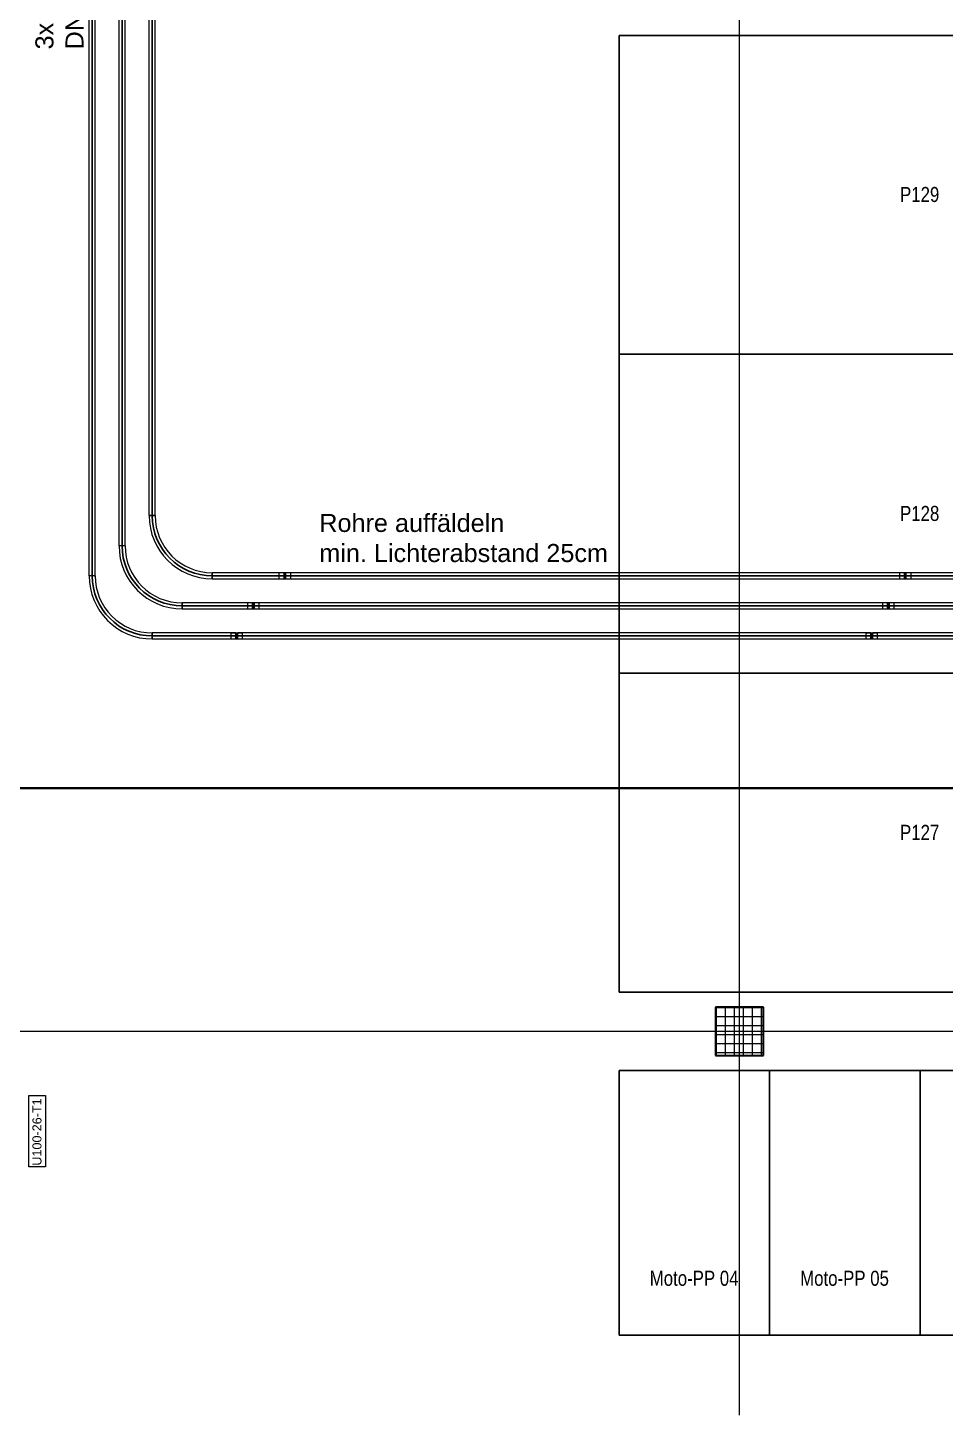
# Model space of a CAD drawing. Extents: x -1907 to 937, y -179 to 966.
# Drawn here: x -1410.6 to -1258.1, y 109.5 to 340 of the extents above; entities that cross this region are included whole.
import ezdxf
from ezdxf.lldxf.tags import DXFTag

# ---------------------------------------------------------------- set-up
doc = ezdxf.new("R2010")
doc.units = 0
doc.layers.get('0').update_dxf_attribs({"lineweight": 13})
for name, color, linetype, lineweight, true_color in [('A-____-MATC-OTLN', 7, 'Strichpunkt - Mittel', 40, 0x0080ff), ('EL01_WAN_Röhre Boden', 7, 'Continuous', 13, 0xff6666), ('EL01_WAN_Röhre Boden Typ', 1, 'Continuous', 13, 0xff0000)]:
    doc.layers.add(name, color=color, linetype=linetype, lineweight=lineweight, true_color=true_color)
for name, color, linetype, lineweight in [('A-DOOR-____-IDEN', 7, 'Continuous', 5), ('C-PRKG-____-IDEN', 7, 'Continuous', 5), ('C-PRKG-____-OTLN', 7, 'Continuous', 9), ('S-COLS-____-MCUT', 7, 'Continuous', 35), ('S-COLS-____-OTLN', 7, 'Continuous', 9), ('S-GRID-____-OTLN', 7, 'Continuous', 5)]:
    doc.layers.add(name, color=color, linetype=linetype, lineweight=lineweight)
doc.styles.get("Standard").update_dxf_attribs({"font": 'arial.ttf'})
tags = doc.linetypes.add('_Rasterlinie_', pattern=[0.375, 0.2, -0.05, 0.075, -0.05]).pattern_tags.tags
tags[10:11] = [DXFTag(74, 4), DXFTag(75, 0), DXFTag(340, '0'), DXFTag(46, 1.0), DXFTag(50, 0.0), DXFTag(44, 0.0), DXFTag(45, 0.0)]
tags[8:9] = [DXFTag(74, 4), DXFTag(75, 0), DXFTag(340, '0'), DXFTag(46, 1.0), DXFTag(50, 0.0), DXFTag(44, 0.0), DXFTag(45, 0.0)]
tags[6:7] = [DXFTag(74, 4), DXFTag(75, 0), DXFTag(340, '0'), DXFTag(46, 1.0), DXFTag(50, 0.0), DXFTag(44, 0.0), DXFTag(45, 0.0)]
tags[4:5] = [DXFTag(74, 4), DXFTag(75, 0), DXFTag(340, '0'), DXFTag(46, 1.0), DXFTag(50, 0.0), DXFTag(44, 0.0), DXFTag(45, 0.0)]
tags = doc.linetypes.add('ACAD_ISO03W100', pattern=[30, 12, -18]).pattern_tags.tags
tags[6:7] = [DXFTag(74, 4), DXFTag(75, 0), DXFTag(340, '0'), DXFTag(46, 0.0), DXFTag(50, 0.0), DXFTag(44, 0.0), DXFTag(45, 0.0)]
tags[4:5] = [DXFTag(74, 4), DXFTag(75, 0), DXFTag(340, '0'), DXFTag(46, 0.0), DXFTag(50, 0.0), DXFTag(44, 0.0), DXFTag(45, 0.0)]
tags = doc.linetypes.add('Strichpunkt - Mittel', pattern=[0.35, 0.15, -0.1, 0, -0.1]).pattern_tags.tags
tags[10:11] = [DXFTag(74, 4), DXFTag(75, 0), DXFTag(340, '0'), DXFTag(46, 1.0), DXFTag(50, 0.0), DXFTag(44, 0.0), DXFTag(45, 0.0)]
tags[8:9] = [DXFTag(74, 4), DXFTag(75, 0), DXFTag(340, '0'), DXFTag(46, 1.0), DXFTag(50, 0.0), DXFTag(44, 0.0), DXFTag(45, 0.0)]
tags[6:7] = [DXFTag(74, 4), DXFTag(75, 0), DXFTag(340, '0'), DXFTag(46, 1.0), DXFTag(50, 0.0), DXFTag(44, 0.0), DXFTag(45, 0.0)]
tags[4:5] = [DXFTag(74, 4), DXFTag(75, 0), DXFTag(340, '0'), DXFTag(46, 1.0), DXFTag(50, 0.0), DXFTag(44, 0.0), DXFTag(45, 0.0)]
tags = doc.linetypes.add('STRICHPUNKT2', pattern=[12.7, 6.35, -3.175, 0, -3.175]).pattern_tags.tags
tags[10:11] = [DXFTag(74, 4), DXFTag(75, 0), DXFTag(340, '0'), DXFTag(46, 0.0), DXFTag(50, 0.0), DXFTag(44, 0.0), DXFTag(45, 0.0)]
tags[8:9] = [DXFTag(74, 4), DXFTag(75, 0), DXFTag(340, '0'), DXFTag(46, 0.0), DXFTag(50, 0.0), DXFTag(44, 0.0), DXFTag(45, 0.0)]
tags[6:7] = [DXFTag(74, 4), DXFTag(75, 0), DXFTag(340, '0'), DXFTag(46, 0.0), DXFTag(50, 0.0), DXFTag(44, 0.0), DXFTag(45, 0.0)]
tags[4:5] = [DXFTag(74, 4), DXFTag(75, 0), DXFTag(340, '0'), DXFTag(46, 0.0), DXFTag(50, 0.0), DXFTag(44, 0.0), DXFTag(45, 0.0)]

# ---------------------------------------------------------------- blocks, each defined once
blk = doc.blocks.new('Referenz-A0UJ2810XE', base_point=(-1920.13, -159.41))
at = {"layer": 'A-____-MATC-OTLN', "color": 0, "linetype": 'Strichpunkt - Mittel', "ltscale": 0.4}
blk.add_line((-1898.71, 213.65), (398.87, 213.65), dxfattribs=at)
at = {"layer": 'A-DOOR-____-IDEN', "color": 0, "linetype": 'Continuous', "ltscale": 0.13}
for p, q in [((-1410.4, 150.72), (-1410.4, 162.56)), ((-1410.4, 162.56), (-1407.62, 162.56)), ((-1407.62, 162.56), (-1407.62, 150.72)), ((-1407.62, 150.72), (-1410.4, 150.72))]:
    blk.add_line(p, q, dxfattribs=at)
at = {"layer": 'C-PRKG-____-OTLN', "color": 0, "linetype": 'Continuous', "ltscale": 0.13}
for p, q in [((-1312.26, 338.72), (-1312.26, 285.73)), ((-1212.26, 338.72), (-1312.26, 338.72)), ((-1212.26, 338.72), (-1312.26, 338.72)), ((-1312.26, 338.72), (-1312.26, 285.73)), ((-1312.26, 285.73), (-1312.26, 338.72)), ((-1312.26, 338.72), (-1212.26, 338.72)), ((-1312.26, 338.72), (-1312.26, 338.72)), ((-1312.26, 285.73), (-1312.26, 232.74)), ((-1212.26, 285.73), (-1312.26, 285.73)), ((-1212.26, 285.73), (-1312.26, 285.73)), ((-1312.26, 285.73), (-1312.26, 232.74)), ((-1312.26, 232.74), (-1312.26, 285.73)), ((-1312.26, 285.73), (-1212.26, 285.73)), ((-1312.26, 285.73), (-1312.26, 285.73)), ((-1212.26, 285.73), (-1312.26, 285.73)), ((-1312.26, 285.73), (-1212.26, 285.73)), ((-1212.26, 285.73), (-1312.26, 285.73)), ((-1312.26, 285.73), (-1312.26, 285.73)), ((-1312.26, 232.74), (-1312.26, 179.75)), ((-1212.26, 232.74), (-1312.26, 232.74)), ((-1212.26, 232.74), (-1312.26, 232.74)), ((-1312.26, 232.74), (-1312.26, 179.75)), ((-1312.26, 179.75), (-1312.26, 232.74)), ((-1312.26, 232.74), (-1212.26, 232.74)), ((-1312.26, 232.74), (-1312.26, 232.74)), ((-1212.26, 232.74), (-1312.26, 232.74)), ((-1312.26, 232.74), (-1212.26, 232.74)), ((-1212.26, 232.74), (-1312.26, 232.74)), ((-1312.26, 232.74), (-1312.26, 232.74)), ((-1212.26, 179.75), (-1312.26, 179.75)), ((-1312.26, 179.75), (-1212.26, 179.75)), ((-1212.26, 179.75), (-1312.26, 179.75)), ((-1312.26, 179.75), (-1312.26, 179.75)), ((-1312.26, 166.75), (-1312.26, 122.76)), ((-1287.26, 166.75), (-1312.26, 166.75)), ((-1287.26, 166.75), (-1312.26, 166.75)), ((-1312.26, 166.75), (-1312.26, 122.76)), ((-1312.26, 122.76), (-1312.26, 166.75)), ((-1312.26, 166.75), (-1287.26, 166.75)), ((-1312.26, 166.75), (-1312.26, 166.75)), ((-1287.26, 166.75), (-1287.26, 122.76)), ((-1262.26, 166.75), (-1287.26, 166.75)), ((-1262.26, 166.75), (-1287.26, 166.75)), ((-1287.26, 166.75), (-1287.26, 122.76)), ((-1287.26, 122.76), (-1287.26, 166.75)), ((-1287.26, 166.75), (-1262.26, 166.75)), ((-1287.26, 166.75), (-1287.26, 166.75)), ((-1287.26, 166.75), (-1287.26, 122.76)), ((-1287.26, 122.76), (-1287.26, 166.75)), ((-1287.26, 166.75), (-1287.26, 122.76)), ((-1287.26, 166.75), (-1287.26, 166.75)), ((-1262.26, 166.75), (-1262.26, 122.76)), ((-1237.26, 166.75), (-1262.26, 166.75)), ((-1237.26, 166.75), (-1262.26, 166.75)), ((-1262.26, 166.75), (-1262.26, 122.76)), ((-1262.26, 122.76), (-1262.26, 166.75)), ((-1262.26, 166.75), (-1237.26, 166.75)), ((-1262.26, 166.75), (-1262.26, 166.75)), ((-1262.26, 166.75), (-1262.26, 122.76)), ((-1262.26, 122.76), (-1262.26, 166.75)), ((-1262.26, 166.75), (-1262.26, 122.76)), ((-1262.26, 166.75), (-1262.26, 166.75)), ((-1287.26, 122.76), (-1312.26, 122.76)), ((-1312.26, 122.76), (-1287.26, 122.76)), ((-1287.26, 122.76), (-1312.26, 122.76)), ((-1312.26, 122.76), (-1312.26, 122.76)), ((-1262.26, 122.76), (-1287.26, 122.76)), ((-1287.26, 122.76), (-1262.26, 122.76)), ((-1262.26, 122.76), (-1287.26, 122.76)), ((-1287.26, 122.76), (-1287.26, 122.76)), ((-1287.26, 122.76), (-1287.26, 122.76)), ((-1237.26, 122.76), (-1262.26, 122.76)), ((-1262.26, 122.76), (-1237.26, 122.76)), ((-1237.26, 122.76), (-1262.26, 122.76)), ((-1262.26, 122.76), (-1262.26, 122.76)), ((-1262.26, 122.76), (-1262.26, 122.76))]:
    blk.add_line(p, q, dxfattribs=at)
at = {"layer": 'S-COLS-____-MCUT', "color": 0, "linetype": 'Continuous', "ltscale": 0.35}
for p, q in [((-1288.26, 177.25), (-1296.26, 177.25)), ((-1296.26, 177.25), (-1296.26, 169.25)), ((-1288.26, 169.25), (-1288.26, 177.25)), ((-1296.26, 169.25), (-1288.26, 169.25))]:
    blk.add_line(p, q, dxfattribs=at)
at = {"layer": 'S-COLS-____-OTLN', "color": 0, "linetype": 'Continuous', "ltscale": 0.13}
for p, q in [((-1296.26, 177.22), (-1288.26, 177.22)), ((-1296.26, 175.72), (-1288.26, 175.72)), ((-1296.1, 169.25), (-1296.1, 177.25)), ((-1294.6, 169.25), (-1294.6, 177.25)), ((-1293.1, 169.25), (-1293.1, 177.25)), ((-1291.6, 169.25), (-1291.6, 177.25)), ((-1290.1, 169.25), (-1290.1, 177.25)), ((-1288.6, 169.25), (-1288.6, 177.25)), ((-1296.26, 174.22), (-1288.26, 174.22)), ((-1296.26, 172.72), (-1288.26, 172.72)), ((-1296.26, 171.22), (-1288.26, 171.22)), ((-1296.26, 169.72), (-1288.26, 169.72))]:
    blk.add_line(p, q, dxfattribs=at)
at = {"layer": 'S-GRID-____-OTLN', "color": 0, "linetype": '_Rasterlinie_', "ltscale": 0.13}
for p, q in [((-1292.26, 109.45), (-1292.26, 950.47)), ((-1873.7, 173.25), (300.93, 173.25))]:
    blk.add_line(p, q, dxfattribs=at)
at = {"layer": 'A-DOOR-____-IDEN', "color": 0, "linetype": 'Continuous', "ltscale": 0.13, "insert": (-1409.78, 150.92), "char_height": 1.5, "attachment_point": 1, "rotation": 90}
blk.add_mtext('{\\fArial;U100-26-T1}', dxfattribs=at)
at = {"layer": 'C-PRKG-____-IDEN', "color": 0, "linetype": 'Continuous', "ltscale": 0.13, "char_height": 2.5, "attachment_point": 1}
for s, insert in [('{\\W0.8;\\fArial;P129}', (-1265.59, 313.53)), ('{\\W0.8;\\fArial;P128}', (-1265.59, 260.54)), ('{\\W0.8;\\fArial;P127}', (-1265.59, 207.55)), ('{\\W0.8;\\fArial;Moto-PP 04}', (-1307.19, 133.46)), ('{\\W0.8;\\fArial;Moto-PP 05}', (-1282.19, 133.46))]:
    blk.add_mtext(s, dxfattribs=dict(at, insert=insert))
blk = doc.blocks.new('Bauteilbeschriftung-A0UJ283AXE', base_point=(-1409.29, 336.38))
at = {"color": 0, "lineweight": -2, "char_height": 3, "attachment_point": 1, "rotation": 90}
for s, insert in [('{\\fArial;3x PE Rohr}', (-1409.29, 336.38)), ('{\\fArial;DN 50mm}', (-1404.29, 336.38))]:
    blk.add_mtext(s, dxfattribs=dict(at, insert=insert))
blk = doc.blocks.new('Wickelfalzrohr-A0UJ2846XE', base_point=(-1389.86, 238.43))
at = {"color": 0, "linetype": 'ByBlock', "lineweight": -2, "ltscale": 0.13}
for p, q in [((-1375.96, 239.43), (-1389.86, 239.43)), ((-1389.86, 239.14), (-1389.86, 239.43)), ((-1389.86, 238.72), (-1389.86, 239.14)), ((-1389.86, 238.43), (-1389.86, 238.72)), ((-1389.86, 238.43), (-1375.96, 238.43)), ((-1375.96, 239.14), (-1375.96, 239.43)), ((-1375.96, 238.72), (-1375.96, 239.14)), ((-1375.96, 238.43), (-1375.96, 238.72))]:
    blk.add_line(p, q, dxfattribs=at)
at = {"color": 0, "linetype": 'STRICHPUNKT2', "lineweight": 25, "ltscale": 0.25}
blk.add_line((-1389.86, 238.93), (-1375.96, 238.93), dxfattribs=at)
blk = doc.blocks.new('Wickelfalzrohr-A0UJ284GXE', base_point=(-1367.66, 248.43))
at = {"color": 0, "linetype": 'ByBlock', "lineweight": -2, "ltscale": 0.13}
for p, q in [((-1264.85, 249.43), (-1367.66, 249.43)), ((-1367.66, 249.14), (-1367.66, 249.43)), ((-1367.66, 248.72), (-1367.66, 249.14)), ((-1264.85, 249.14), (-1264.85, 249.43)), ((-1264.85, 248.72), (-1264.85, 249.14)), ((-1367.66, 248.43), (-1367.66, 248.72)), ((-1367.66, 248.43), (-1264.85, 248.43)), ((-1264.85, 248.43), (-1264.85, 248.72))]:
    blk.add_line(p, q, dxfattribs=at)
at = {"color": 0, "linetype": 'STRICHPUNKT2', "lineweight": 25, "ltscale": 0.25}
blk.add_line((-1367.66, 248.93), (-1264.85, 248.93), dxfattribs=at)
blk = doc.blocks.new('Wickelfalzrohr-A0UJ285SXE', base_point=(-1264.55, 248.43))
at = {"color": 0, "linetype": 'ByBlock', "lineweight": -2, "ltscale": 0.13}
for p, q in [((-1244.55, 249.43), (-1264.55, 249.43)), ((-1264.55, 249.14), (-1264.55, 249.43)), ((-1264.55, 248.72), (-1264.55, 249.14)), ((-1244.55, 249.14), (-1244.55, 249.43)), ((-1244.55, 248.72), (-1244.55, 249.14)), ((-1264.55, 248.43), (-1264.55, 248.72)), ((-1264.55, 248.43), (-1244.55, 248.43)), ((-1244.55, 248.43), (-1244.55, 248.72))]:
    blk.add_line(p, q, dxfattribs=at)
at = {"color": 0, "linetype": 'STRICHPUNKT2', "lineweight": 25, "ltscale": 0.25}
blk.add_line((-1264.55, 248.93), (-1244.55, 248.93), dxfattribs=at)
blk = doc.blocks.new('Bogen-A0UJ287GXE', base_point=(-1390.39, 248.43))
at = {"color": 0, "linetype": 'ByBlock', "lineweight": -2, "ltscale": 0.13}
for p, q in [((-1389.39, 258.93), (-1390.39, 258.93)), ((-1379.89, 249.43), (-1379.89, 248.43))]:
    blk.add_line(p, q, dxfattribs=at)
for major_axis in [(-10.5, 0), (-9.5, 0)]:
    blk.add_ellipse((-1379.89, 258.93), major_axis=major_axis, ratio=1, start_param=0, end_param=1.570796, dxfattribs=at)
at = {"color": 0, "linetype": 'STRICHPUNKT2', "lineweight": 25, "ltscale": 0.25}
blk.add_ellipse((-1379.89, 258.93), major_axis=(-10, 0), ratio=1, start_param=0, end_param=1.570796, dxfattribs=at)
blk = doc.blocks.new('Bogen-A0UJ287UXE', base_point=(-1400.36, 238.43))
at = {"color": 0, "linetype": 'ByBlock', "lineweight": -2, "ltscale": 0.13}
for p, q in [((-1399.36, 248.93), (-1400.36, 248.93)), ((-1389.86, 239.43), (-1389.86, 238.43))]:
    blk.add_line(p, q, dxfattribs=at)
for major_axis in [(-10.5, 0), (-9.5, 0)]:
    blk.add_ellipse((-1389.86, 248.93), major_axis=major_axis, ratio=1, start_param=0, end_param=1.570796, dxfattribs=at)
at = {"color": 0, "linetype": 'STRICHPUNKT2', "lineweight": 25, "ltscale": 0.25}
blk.add_ellipse((-1389.86, 248.93), major_axis=(-10, 0), ratio=1, start_param=0, end_param=1.570796, dxfattribs=at)
blk = doc.blocks.new('Wickelfalzrohr-A0UJ2886XE', base_point=(-1400.36, 248.91))
at = {"color": 0, "linetype": 'ByBlock', "lineweight": -2, "ltscale": 0.13}
for p, q in [((-1400.36, 248.93), (-1400.36, 348.84)), ((-1399.36, 248.93), (-1399.36, 348.84))]:
    blk.add_line(p, q, dxfattribs=at)
at = {"color": 0, "linetype": 'STRICHPUNKT2', "lineweight": 25, "ltscale": 0.25}
blk.add_line((-1399.86, 348.84), (-1399.86, 248.93), dxfattribs=at)
at = {"color": 0, "linetype": 'ByBlock', "lineweight": -2, "ltscale": 0.13}
for centre in [(-1399.86, 348.84), (-1399.86, 248.93)]:
    blk.add_ellipse(centre, major_axis=(-0.5, 0), ratio=0.041259, dxfattribs=at)
blk = doc.blocks.new('Wickelfalzrohr-A0UJ2888XE', base_point=(-1379.89, 248.43))
at = {"color": 0, "linetype": 'ByBlock', "lineweight": -2, "ltscale": 0.13}
for p, q in [((-1367.96, 249.43), (-1379.89, 249.43)), ((-1379.89, 249.14), (-1379.89, 249.43)), ((-1379.89, 248.72), (-1379.89, 249.14)), ((-1367.96, 249.14), (-1367.96, 249.43)), ((-1367.96, 248.72), (-1367.96, 249.14)), ((-1379.89, 248.43), (-1379.89, 248.72)), ((-1379.89, 248.43), (-1367.96, 248.43)), ((-1367.96, 248.43), (-1367.96, 248.72))]:
    blk.add_line(p, q, dxfattribs=at)
at = {"color": 0, "linetype": 'STRICHPUNKT2', "lineweight": 25, "ltscale": 0.25}
blk.add_line((-1379.89, 248.93), (-1367.96, 248.93), dxfattribs=at)
blk = doc.blocks.new('Wickelfalzrohr-A0UJ288GXE', base_point=(-1390.39, 258.91))
at = {"color": 0, "linetype": 'ByBlock', "lineweight": -2, "ltscale": 0.13}
for p, q in [((-1390.39, 258.93), (-1390.39, 348.84)), ((-1389.39, 258.93), (-1389.39, 348.84))]:
    blk.add_line(p, q, dxfattribs=at)
at = {"color": 0, "linetype": 'STRICHPUNKT2', "lineweight": 25, "ltscale": 0.25}
blk.add_line((-1389.89, 348.84), (-1389.89, 258.93), dxfattribs=at)
at = {"color": 0, "linetype": 'ByBlock', "lineweight": -2, "ltscale": 0.13}
for centre in [(-1389.89, 348.84), (-1389.89, 258.93)]:
    blk.add_ellipse(centre, major_axis=(-0.5, 0), ratio=0.045864, dxfattribs=at)
blk = doc.blocks.new('Bogen-A0UJ288WXE', base_point=(-1395.39, 243.43))
at = {"color": 0, "linetype": 'ByBlock', "lineweight": -2, "ltscale": 0.13}
for p, q in [((-1394.39, 253.93), (-1395.39, 253.93)), ((-1384.89, 244.43), (-1384.89, 243.43))]:
    blk.add_line(p, q, dxfattribs=at)
for major_axis in [(-10.5, 0), (-9.5, 0)]:
    blk.add_ellipse((-1384.89, 253.93), major_axis=major_axis, ratio=1, start_param=0, end_param=1.570796, dxfattribs=at)
at = {"color": 0, "linetype": 'STRICHPUNKT2', "lineweight": 25, "ltscale": 0.25}
blk.add_ellipse((-1384.89, 253.93), major_axis=(-10, 0), ratio=1, start_param=0, end_param=1.570796, dxfattribs=at)
blk = doc.blocks.new('Wickelfalzrohr-A0UJ289GXE', base_point=(-1384.89, 243.43))
at = {"color": 0, "linetype": 'ByBlock', "lineweight": -2, "ltscale": 0.13}
for p, q in [((-1373.19, 244.43), (-1384.89, 244.43)), ((-1384.89, 244.14), (-1384.89, 244.43)), ((-1373.19, 244.14), (-1373.19, 244.43)), ((-1384.89, 243.72), (-1384.89, 244.14)), ((-1384.89, 243.43), (-1384.89, 243.72)), ((-1384.89, 243.43), (-1373.19, 243.43)), ((-1373.19, 243.72), (-1373.19, 244.14)), ((-1373.19, 243.43), (-1373.19, 243.72))]:
    blk.add_line(p, q, dxfattribs=at)
at = {"color": 0, "linetype": 'STRICHPUNKT2', "lineweight": 25, "ltscale": 0.25}
blk.add_line((-1384.89, 243.93), (-1373.19, 243.93), dxfattribs=at)
blk = doc.blocks.new('Steckverbinder-A0UJ289SXE', base_point=(-1368.76, 248.43))
at = {"color": 0, "linetype": 'ByBlock', "lineweight": -2, "ltscale": 0.13}
for p, q in [((-1366.86, 249.42), (-1368.76, 249.42)), ((-1368.76, 249.13), (-1368.76, 249.42)), ((-1368.76, 248.73), (-1368.76, 249.13)), ((-1367.81, 248.43), (-1367.81, 249.43)), ((-1366.86, 249.13), (-1366.86, 249.42)), ((-1366.86, 248.73), (-1366.86, 249.13)), ((-1368.76, 248.44), (-1368.76, 248.73)), ((-1368.76, 248.44), (-1366.86, 248.44)), ((-1366.86, 248.44), (-1366.86, 248.73))]:
    blk.add_line(p, q, dxfattribs=at)
at = {"color": 0, "linetype": 'STRICHPUNKT2', "lineweight": 25, "ltscale": 0.25}
blk.add_line((-1366.86, 248.93), (-1368.76, 248.93), dxfattribs=at)
blk = doc.blocks.new('Steckverbinder-A0UJ28AAXE', base_point=(-1265.65, 248.43))
at = {"color": 0, "linetype": 'ByBlock', "lineweight": -2, "ltscale": 0.13}
for p, q in [((-1263.75, 249.42), (-1265.65, 249.42)), ((-1265.65, 249.13), (-1265.65, 249.42)), ((-1265.65, 248.73), (-1265.65, 249.13)), ((-1264.7, 248.43), (-1264.7, 249.43)), ((-1263.75, 249.13), (-1263.75, 249.42)), ((-1263.75, 248.73), (-1263.75, 249.13)), ((-1265.65, 248.44), (-1265.65, 248.73)), ((-1265.65, 248.44), (-1263.75, 248.44)), ((-1263.75, 248.44), (-1263.75, 248.73))]:
    blk.add_line(p, q, dxfattribs=at)
at = {"color": 0, "linetype": 'STRICHPUNKT2', "lineweight": 25, "ltscale": 0.25}
blk.add_line((-1263.75, 248.93), (-1265.65, 248.93), dxfattribs=at)
blk = doc.blocks.new('Bauteilbeschriftung-A0UJ28AEXE', base_point=(-1362.11, 251.21))
at = {"color": 0, "lineweight": -2, "char_height": 3, "attachment_point": 1}
for s, insert in [('{\\fArial;Rohre auffäldeln}', (-1362.11, 259.21)), ('{\\fArial;min. Lichterabstand 25cm}', (-1362.11, 254.21))]:
    blk.add_mtext(s, dxfattribs=dict(at, insert=insert))
blk = doc.blocks.new('Wickelfalzrohr-A0UJ28C6XE', base_point=(-1372.89, 243.43))
at = {"color": 0, "linetype": 'ByBlock', "lineweight": -2, "ltscale": 0.13}
for p, q in [((-1267.65, 244.43), (-1372.89, 244.43)), ((-1372.89, 244.14), (-1372.89, 244.43)), ((-1267.65, 244.14), (-1267.65, 244.43)), ((-1372.89, 243.72), (-1372.89, 244.14)), ((-1372.89, 243.43), (-1372.89, 243.72)), ((-1372.89, 243.43), (-1267.65, 243.43)), ((-1267.65, 243.72), (-1267.65, 244.14)), ((-1267.65, 243.43), (-1267.65, 243.72))]:
    blk.add_line(p, q, dxfattribs=at)
at = {"color": 0, "linetype": 'STRICHPUNKT2', "lineweight": 25, "ltscale": 0.25}
blk.add_line((-1372.89, 243.93), (-1267.65, 243.93), dxfattribs=at)
blk = doc.blocks.new('Wickelfalzrohr-A0UJ28GCXE', base_point=(-1267.35, 243.43))
at = {"color": 0, "linetype": 'ByBlock', "lineweight": -2, "ltscale": 0.13}
for p, q in [((-1247.35, 244.43), (-1267.35, 244.43)), ((-1267.35, 244.14), (-1267.35, 244.43)), ((-1247.35, 244.14), (-1247.35, 244.43)), ((-1267.35, 243.72), (-1267.35, 244.14)), ((-1267.35, 243.43), (-1267.35, 243.72)), ((-1267.35, 243.43), (-1247.35, 243.43)), ((-1247.35, 243.72), (-1247.35, 244.14)), ((-1247.35, 243.43), (-1247.35, 243.72))]:
    blk.add_line(p, q, dxfattribs=at)
at = {"color": 0, "linetype": 'STRICHPUNKT2', "lineweight": 25, "ltscale": 0.25}
blk.add_line((-1267.35, 243.93), (-1247.35, 243.93), dxfattribs=at)
blk = doc.blocks.new('Wickelfalzrohr-A0UJ28I0XE', base_point=(-1395.39, 253.91))
at = {"color": 0, "linetype": 'ByBlock', "lineweight": -2, "ltscale": 0.13}
for p, q in [((-1395.39, 253.93), (-1395.39, 364.87)), ((-1394.39, 253.93), (-1394.39, 364.87))]:
    blk.add_line(p, q, dxfattribs=at)
at = {"color": 0, "linetype": 'STRICHPUNKT2', "lineweight": 25, "ltscale": 0.25}
blk.add_line((-1394.89, 364.87), (-1394.89, 253.93), dxfattribs=at)
at = {"color": 0, "linetype": 'ByBlock', "lineweight": -2, "ltscale": 0.13}
for centre in [(-1394.89, 364.87), (-1394.89, 253.93)]:
    blk.add_ellipse(centre, major_axis=(-0.5, 0), ratio=0.042998, dxfattribs=at)
blk = doc.blocks.new('Steckverbinder-A0UJ28I6XE', base_point=(-1373.99, 243.43))
at = {"color": 0, "linetype": 'ByBlock', "lineweight": -2, "ltscale": 0.13}
for p, q in [((-1372.09, 244.42), (-1373.99, 244.42)), ((-1373.99, 244.13), (-1373.99, 244.42)), ((-1373.04, 243.43), (-1373.04, 244.43)), ((-1372.09, 244.13), (-1372.09, 244.42)), ((-1373.99, 243.73), (-1373.99, 244.13)), ((-1373.99, 243.44), (-1373.99, 243.73)), ((-1373.99, 243.44), (-1372.09, 243.44)), ((-1372.09, 243.73), (-1372.09, 244.13)), ((-1372.09, 243.44), (-1372.09, 243.73))]:
    blk.add_line(p, q, dxfattribs=at)
at = {"color": 0, "linetype": 'STRICHPUNKT2', "lineweight": 25, "ltscale": 0.25}
blk.add_line((-1372.09, 243.93), (-1373.99, 243.93), dxfattribs=at)
blk = doc.blocks.new('Steckverbinder-A0UJ28IMXE', base_point=(-1268.45, 243.43))
at = {"color": 0, "linetype": 'ByBlock', "lineweight": -2, "ltscale": 0.13}
for p, q in [((-1266.55, 244.42), (-1268.45, 244.42)), ((-1268.45, 244.13), (-1268.45, 244.42)), ((-1267.5, 243.43), (-1267.5, 244.43)), ((-1266.55, 244.13), (-1266.55, 244.42)), ((-1268.45, 243.73), (-1268.45, 244.13)), ((-1268.45, 243.44), (-1268.45, 243.73)), ((-1268.45, 243.44), (-1266.55, 243.44)), ((-1266.55, 243.73), (-1266.55, 244.13)), ((-1266.55, 243.44), (-1266.55, 243.73))]:
    blk.add_line(p, q, dxfattribs=at)
at = {"color": 0, "linetype": 'STRICHPUNKT2', "lineweight": 25, "ltscale": 0.25}
blk.add_line((-1266.55, 243.93), (-1268.45, 243.93), dxfattribs=at)
blk = doc.blocks.new('Steckverbinder-A0UJ28J0XE', base_point=(-1376.76, 238.43))
at = {"color": 0, "linetype": 'ByBlock', "lineweight": -2, "ltscale": 0.13}
for p, q in [((-1374.86, 239.42), (-1376.76, 239.42)), ((-1376.76, 239.13), (-1376.76, 239.42)), ((-1376.76, 238.73), (-1376.76, 239.13)), ((-1376.76, 238.44), (-1376.76, 238.73)), ((-1376.76, 238.44), (-1374.86, 238.44)), ((-1375.81, 238.43), (-1375.81, 239.43)), ((-1374.86, 239.13), (-1374.86, 239.42)), ((-1374.86, 238.73), (-1374.86, 239.13)), ((-1374.86, 238.44), (-1374.86, 238.73))]:
    blk.add_line(p, q, dxfattribs=at)
at = {"color": 0, "linetype": 'STRICHPUNKT2', "lineweight": 25, "ltscale": 0.25}
blk.add_line((-1374.86, 238.93), (-1376.76, 238.93), dxfattribs=at)
blk = doc.blocks.new('Wickelfalzrohr-A0UJ28J8XE', base_point=(-1375.66, 238.43))
at = {"color": 0, "linetype": 'ByBlock', "lineweight": -2, "ltscale": 0.13}
for p, q in [((-1270.42, 239.43), (-1375.66, 239.43)), ((-1375.66, 239.14), (-1375.66, 239.43)), ((-1375.66, 238.72), (-1375.66, 239.14)), ((-1375.66, 238.43), (-1375.66, 238.72)), ((-1375.66, 238.43), (-1270.42, 238.43)), ((-1270.42, 239.14), (-1270.42, 239.43)), ((-1270.42, 238.72), (-1270.42, 239.14)), ((-1270.42, 238.43), (-1270.42, 238.72))]:
    blk.add_line(p, q, dxfattribs=at)
at = {"color": 0, "linetype": 'STRICHPUNKT2', "lineweight": 25, "ltscale": 0.25}
blk.add_line((-1375.66, 238.93), (-1270.42, 238.93), dxfattribs=at)
blk = doc.blocks.new('Steckverbinder-A0UJ28JKXE', base_point=(-1271.22, 238.43))
at = {"color": 0, "linetype": 'ByBlock', "lineweight": -2, "ltscale": 0.13}
for p, q in [((-1269.32, 239.42), (-1271.22, 239.42)), ((-1271.22, 239.13), (-1271.22, 239.42)), ((-1271.22, 238.73), (-1271.22, 239.13)), ((-1271.22, 238.44), (-1271.22, 238.73)), ((-1271.22, 238.44), (-1269.32, 238.44)), ((-1270.27, 238.43), (-1270.27, 239.43)), ((-1269.32, 239.13), (-1269.32, 239.42)), ((-1269.32, 238.73), (-1269.32, 239.13)), ((-1269.32, 238.44), (-1269.32, 238.73))]:
    blk.add_line(p, q, dxfattribs=at)
at = {"color": 0, "linetype": 'STRICHPUNKT2', "lineweight": 25, "ltscale": 0.25}
blk.add_line((-1269.32, 238.93), (-1271.22, 238.93), dxfattribs=at)
blk = doc.blocks.new('Wickelfalzrohr-A0UJ28K4XE', base_point=(-1270.12, 238.43))
at = {"color": 0, "linetype": 'ByBlock', "lineweight": -2, "ltscale": 0.13}
for p, q in [((-1250.12, 239.43), (-1270.12, 239.43)), ((-1270.12, 239.14), (-1270.12, 239.43)), ((-1270.12, 238.72), (-1270.12, 239.14)), ((-1270.12, 238.43), (-1270.12, 238.72)), ((-1270.12, 238.43), (-1250.12, 238.43)), ((-1250.12, 239.14), (-1250.12, 239.43)), ((-1250.12, 238.72), (-1250.12, 239.14)), ((-1250.12, 238.43), (-1250.12, 238.72))]:
    blk.add_line(p, q, dxfattribs=at)
at = {"color": 0, "linetype": 'STRICHPUNKT2', "lineweight": 25, "ltscale": 0.25}
blk.add_line((-1270.12, 238.93), (-1250.12, 238.93), dxfattribs=at)

msp = doc.modelspace()

# ---------------------------------------------------------------- block references
at = {"color": 9, "lineweight": 25, "ltscale": 0.25, "true_color": 0xc0c0c0}
msp.add_blockref('Referenz-A0UJ2810XE', (-1920.13, -159.41), dxfattribs=at)
at = {"layer": 'EL01_WAN_Röhre Boden', "color": 1, "linetype": 'ACAD_ISO03W100', "ltscale": 0.13, "true_color": 0xff0000}
for name, p in [('Wickelfalzrohr-A0UJ28I0XE', (-1395.39, 253.91)), ('Wickelfalzrohr-A0UJ2886XE', (-1400.36, 248.91)), ('Wickelfalzrohr-A0UJ288GXE', (-1390.39, 258.91)), ('Bogen-A0UJ287GXE', (-1390.39, 248.43)), ('Bogen-A0UJ288WXE', (-1395.39, 243.43)), ('Wickelfalzrohr-A0UJ2888XE', (-1379.89, 248.43)), ('Steckverbinder-A0UJ289SXE', (-1368.76, 248.43)), ('Wickelfalzrohr-A0UJ284GXE', (-1367.66, 248.43)), ('Steckverbinder-A0UJ28AAXE', (-1265.65, 248.43)), ('Wickelfalzrohr-A0UJ285SXE', (-1264.55, 248.43)), ('Bogen-A0UJ287UXE', (-1400.36, 238.43)), ('Wickelfalzrohr-A0UJ289GXE', (-1384.89, 243.43)), ('Steckverbinder-A0UJ28I6XE', (-1373.99, 243.43)), ('Wickelfalzrohr-A0UJ28C6XE', (-1372.89, 243.43)), ('Steckverbinder-A0UJ28IMXE', (-1268.45, 243.43)), ('Wickelfalzrohr-A0UJ28GCXE', (-1267.35, 243.43)), ('Wickelfalzrohr-A0UJ2846XE', (-1389.86, 238.43)), ('Steckverbinder-A0UJ28J0XE', (-1376.76, 238.43)), ('Wickelfalzrohr-A0UJ28J8XE', (-1375.66, 238.43)), ('Steckverbinder-A0UJ28JKXE', (-1271.22, 238.43)), ('Wickelfalzrohr-A0UJ28K4XE', (-1270.12, 238.43))]:
    msp.add_blockref(name, p, dxfattribs=at)
at = {"layer": 'EL01_WAN_Röhre Boden Typ', "color": 1, "linetype": 'Continuous', "ltscale": 1.3, "true_color": 0xff0000}
for name, p in [('Bauteilbeschriftung-A0UJ283AXE', (-1409.29, 336.38)), ('Bauteilbeschriftung-A0UJ28AEXE', (-1362.11, 251.21))]:
    msp.add_blockref(name, p, dxfattribs=at)

doc.saveas('drawing.dxf')
